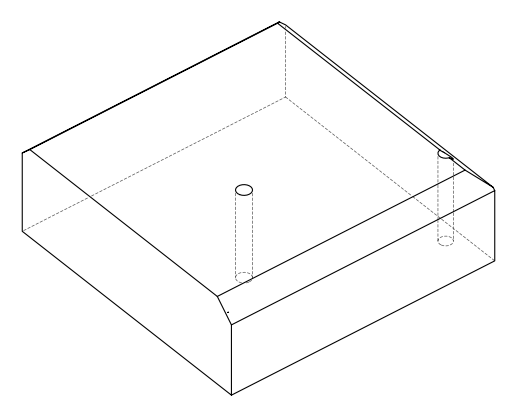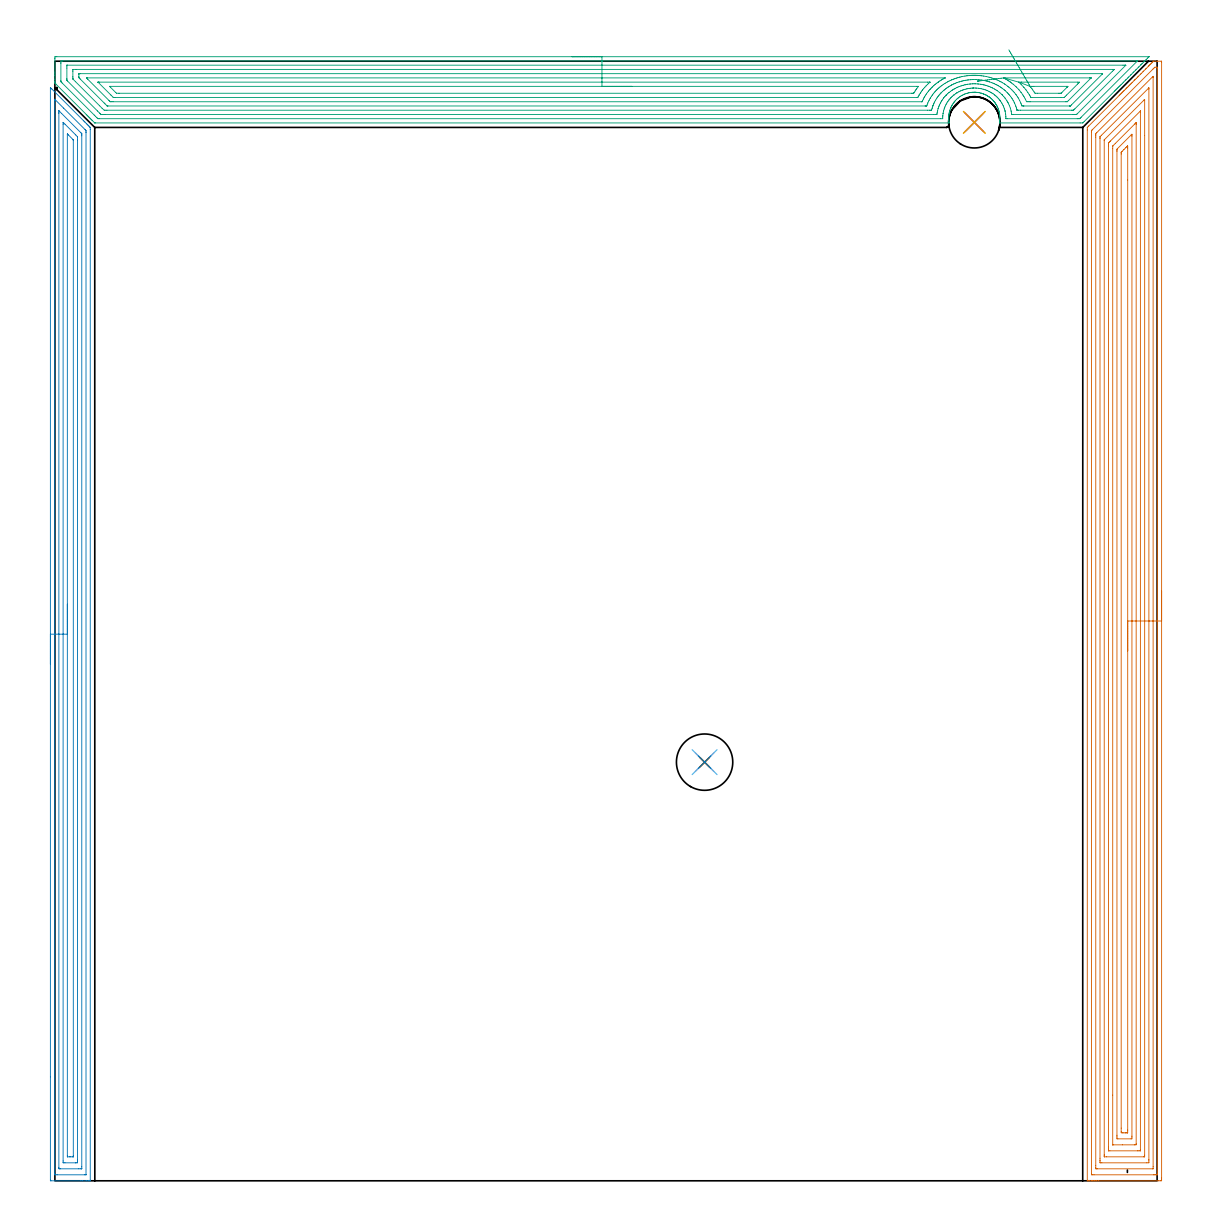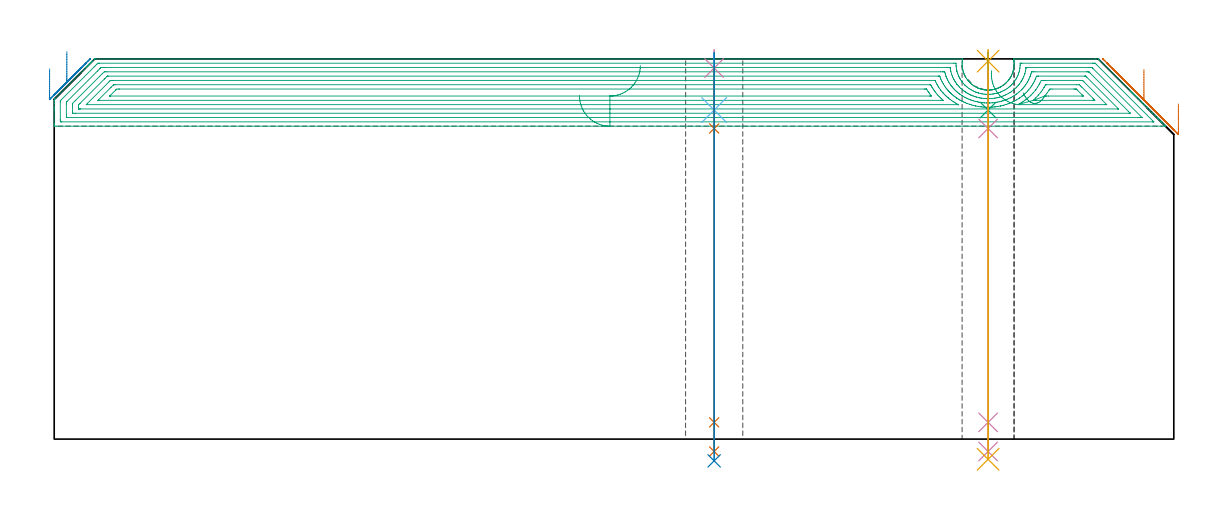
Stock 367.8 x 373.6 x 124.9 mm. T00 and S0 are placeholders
(PLAN: 11 operations, 7 tool changes, 66.5 min)
(1 AREA_MILL | FG_CHAMFER_SURFACE | UGT0205_001 | 26.62 min | 114728 mm3)
(2 AREA_MILL_1 | FG_CHAMFER_SURFACE_1 | UGT0205_001 | 14.61 min | 32775 mm3)
(3 AREA_MILL_2 | FG_CHAMFER_SURFACE_2 | UGT0205_001 | 22.75 min | 84428 mm3)
(4 SPOT_DRILL | STEP1HOLE | NXT0321_9005460120000 | 0.05 min | 186 mm3)
(5 SPOT_DRILL_1 | STEP1HOLE_1 | NXT0321_9005460120000 | 0.03 min | 2 mm3)
(6 DRILL_BLIND_HOLE_INTO_CENTER | STEP1HOLE | NXT0301_083 | 0.08 min | 1348 mm3)
(7 GUN_DRILL_THROUGH_HOLE | STEP1HOLE | UGT0307_008 | 0.63 min | 10367 mm3)
(8 DRILL_TO_ENLARGE_THROUGH_HOLE | STEP1HOLE | UGT0301_256 | 0.54 min | 22726 mm3)
(9 DRILL_BLIND_HOLE_INTO_CENTER_1 | STEP1HOLE_1 | NXT0301_083 | 0.08 min | 1299 mm3)
(10 GUN_DRILL_THROUGH_HOLE_1 | STEP1HOLE_1 | UGT0307_008 | 0.62 min | 10364 mm3)
(11 DRILL_TO_ENLARGE_THROUGH_HOLE_1 | STEP1HOLE_1 | UGT0301_242 | 0.54 min | 16342 mm3)
(TOOL UGT0205_001 | Chamfer Mill 20 x 3 x 45 deg. | D20 FL50 Z2)
(TOOL NXT0321_9005460120000 | NC Spot Drill, 142deg, 12mm, Carbide, Uncoated | D12 PA142 FL30 Z2)
(TOOL NXT0301_083 | Carbide Drill 11.2mm [860.1-1120-056A1-MM 2214] | D11.2 PA140 FL72 Z2)
(TOOL UGT0307_008 | Gun Drill 11 mm | D11 PA130 FL24 Z1)
(TOOL UGT0301_256 | Twist Drill 18.8 mm | D18.8 PA118 FL135 Z2)
(TOOL UGT0301_242 | Twist Drill 17.1 mm | D17.1 PA118 FL130 Z2)
(OP 1 AREA_MILL)
G17 G21 G94 G90
T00 M6
G54
G17 G0 G90 X369.3 Y196.8 S1061 M3
G43 Z134.9 H0
Z110.1
G94 G1 Y196.762 Z109.228 F250.
Y196.648 Z108.364
Y196.459 Z107.512
Y196.197 Z106.68
Y195.863 Z105.874
Y195.46 Z105.1
Y194.992 Z104.364
Y194.46 Z103.672
Y193.871 Z103.029
Y193.228 Z102.44
Y192.536 Z101.909
Y191.8 Z101.44
Y191.026 Z101.037
Y190.22 Z100.703
Y189.388 Z100.441
Y188.537 Z100.252
Y187.672 Z100.138
Y186.8 Z100.1
Y1.024
X369.299 Y0.613 Z100.101
X369.295 Y0.136 Z100.103
X369.292 Y0.009 Z100.106
X368.824 Y0.005 Z100.574
X368.217 Y0. Z101.18
X348.232 Z121.163
X347.626 Z121.768
X347.072 Z122.325
X346.743 Z122.653
X346.189 Z123.207
X345.86 Z123.535
X345.201 Z124.198
X344.855 Z124.544
X344.513 Z124.878
X344.502 Y0.007 Z124.888
X344.5 Y0.166 Z124.9
Y350.662
X344.505 Y351.474 Z124.894
X344.507 Y351.501 Z124.892
X344.557 Y351.555 Z124.842
X344.976 Y351.977 Z124.423
X355.134 Y362.136 Z114.262
X355.27 Y362.271 Z114.128
X355.437 Y362.438 Z113.961
X355.575 Y362.577 Z113.821
X355.717 Y362.718 Z113.681
X355.874 Y362.875 Z113.524
X356.017 Y363.019 Z113.379
X356.163 Y363.164 Z113.235
X356.31 Y363.312 Z113.087
X356.458 Y363.461 Z112.937
X356.61 Y363.611 Z112.788
X356.747 Y363.748 Z112.65
X356.9 Y363.902 Z112.495
X357.355 Y364.355 Z112.045
X357.652 Y364.653 Z111.747
X357.783 Y364.785 Z111.613
X358.159 Y365.159 Z111.241
X358.295 Y365.295 Z111.105
X358.545 Y365.546 Z110.854
X358.666 Y365.668 Z110.73
X359.014 Y366.014 Z110.386
X359.208 Y366.208 Z110.192
X359.438 Y366.439 Z109.96
X359.55 Y366.552 Z109.846
X360.121 Y367.121 Z109.278
X360.331 Y367.332 Z109.067
X360.433 Y367.435 Z108.963
X360.875 Y367.875 Z108.525
X361.316 Y368.318 Z108.08
X361.522 Y368.522 Z107.877
X361.58 Y368.58 Z107.82
X362.199 Y369.201 Z107.197
X362.435 Y369.435 Z106.965
X363.083 Y370.084 Z106.314
X363.29 Y370.29 Z106.11
X363.966 Y370.967 Z105.431
X364.145 Y371.145 Z105.255
X364.201 Y371.201 Z105.199
X364.849 Y371.851 Z104.548
X365.001 Y372.001 Z104.399
X365.094 Y372.094 Z104.306
X365.291 Y372.292 Z104.107
X365.391 Y372.392 Z104.007
X365.732 Y372.734 Z103.665
X365.856 Y372.856 Z103.544
X365.987 Y372.987 Z103.413
X366.174 Y373.175 Z103.224
X366.283 Y373.285 Z103.114
X366.513 Y373.513 Z102.886
X366.584 Y373.582 Z102.815
X366.604 Y373.595 Z102.795
X366.616 Y373.6 Z102.784
X367.94 Z101.454
X369.152 Z100.245
X369.291 Y373.598 Z100.105
X369.3 Y373.193 Z100.1
Y186.8
X367.886 Z101.514
X367.885 Y2.189 Z101.515
X367.884 Y2.085 Z101.516
X367.882 Y2.033 Z101.518
X367.88 Y2.015 Z101.52
X367.846 Y2.01 Z101.554
X367.45 Y2.002 Z101.95
X367.057 Y2.001 Z102.343
X366.568 Y2. Z102.832
X346.743 Y2.001 Z122.657
X346.252 Y2.003 Z123.148
X346.026 Y2.01 Z123.374
X345.921 Y2.015 Z123.479
X345.915 Y2.343 Z123.485
Y2.399
X345.914 Y349.77 Z123.486
X345.917 Y350.188 Z123.483
X345.92 Y350.397 Z123.48
X345.921 Y350.446 Z123.479
X345.939 Y350.478 Z123.461
X345.989 Y350.532 Z123.411
X346.113 Y350.663 Z123.287
X366.411 Y370.961 Z102.989
X366.652 Y371.201 Z102.748
X366.859 Y371.401 Z102.541
X367.057 Y371.59 Z102.343
X367.55 Y371.596 Z101.85
X367.774 Y371.59 Z101.626
X367.879 Y371.585 Z101.521
X367.885 Y371.257 Z101.515
Y371.201
X367.886 Y186.8 Z101.514
X366.472 Z102.928
X366.471 Y4.777 Z102.929
X366.468 Y4.185 Z102.932
X366.465 Y4.036 Z102.935
X366.461 Y4.01 Z102.939
X366.417 Y4.005 Z102.983
X366.356 Y4.001 Z103.044
X347.809 Y4. Z121.591
X347.626 Y4.003 Z121.774
X347.444 Y4.008 Z121.956
X347.335 Y4.014 Z122.065
X347.332 Y4.085 Z122.068
X347.33 Y4.185 Z122.07
X347.329 Y4.486 Z122.071
X347.328 Y5.078 Z122.072
X347.329 Y348.284 Z122.071
X347.332 Y348.877 Z122.068
X347.335 Y349.171 Z122.065
X347.351 Y349.44 Z122.049
X347.668 Y349.77 Z121.732
X366.422 Y368.522 Z102.978
X366.442 Y368.538 Z102.958
X366.458 Y368.549 Z102.942
X366.464 Y368.522 Z102.936
X366.469 Y368.337 Z102.931
X366.471 Y368.222 Z102.929
X366.472 Y186.8 Z102.928
X365.057 Z104.343
Y7.1
X365.056 Y6.864 Z104.344
X365.051 Y6.214 Z104.349
X365.042 Y6.01 Z104.358
X364.379 Y6. Z105.021
X349.364 Z120.036
X348.96 Y6.006 Z120.44
X348.764 Y6.01 Z120.636
X348.75 Y6.119 Z120.65
X348.744 Y6.626 Z120.656
X348.743 Y6.864 Z120.657
Y7.521
Y347.747
X348.744 Y347.984 Z120.656
X348.748 Y348.312 Z120.652
X348.75 Y348.389 Z120.65
X348.792 Y348.436 Z120.608
X348.867 Y348.515 Z120.533
X349.225 Y348.877 Z120.175
X364.851 Y364.502 Z104.549
X364.922 Y364.571 Z104.478
X365.011 Y364.655 Z104.389
X365.043 Y364.683 Z104.357
X365.05 Y364.648 Z104.35
X365.053 Y364.567 Z104.347
X365.057 Y364.294 Z104.343
Y186.8
X363.643 Z105.757
Y8.53
X363.636 Y8.017 Z105.764
X363.604 Y8.01 Z105.796
X363.524 Y8.006 Z105.876
X363.283 Y8.001 Z106.117
X350.918 Y8. Z118.482
X350.276 Y8.005 Z119.124
X350.185 Y8.008 Z119.215
X350.164 Y8.01 Z119.236
X350.161 Y8.129 Z119.239
X350.159 Y8.289 Z119.241
X350.157 Y8.53 Z119.243
Y8.65
Y347.091
X350.158 Y347.209 Z119.242
X350.163 Y347.33 Z119.237
X350.166 Y347.356 Z119.234
X350.174 Y347.369 Z119.226
X350.2 Y347.399 Z119.2
X350.276 Y347.477 Z119.124
X363.283 Y360.485 Z106.117
X363.405 Y360.606 Z105.995
X363.524 Y360.721 Z105.876
X363.636 Y360.826 Z105.764
X363.64 Y360.605 Z105.76
X363.642 Y360.485 Z105.758
X363.643 Y348.793 Z105.757
Y186.8
X362.229 Z107.171
Y10.436
X362.227 Y10.198 Z107.173
X362.225 Y10.079 Z107.175
X362.222 Y10.023 Z107.178
X362.214 Y10.009 Z107.186
X362.184 Y10.005 Z107.216
X361.758 Y10.001 Z107.642
X361.305 Y10. Z108.095
X352.042 Y10.001 Z117.358
X351.587 Y10.003 Z117.813
X351.578 Y10.01 Z117.822
X351.575 Y10.015 Z117.825
X351.572 Y10.436 Z117.828
X351.571 Y10.912 Z117.829
Y11.329
Y345.305
X351.573 Y345.779 Z117.827
X351.576 Y346.198 Z117.824
X351.578 Y346.312 Z117.822
X351.65 Y346.391 Z117.75
X351.748 Y346.495 Z117.652
X352.042 Y346.794 Z117.358
X352.189 Y346.942 Z117.211
X362.184 Y356.935 Z107.216
X362.196 Y356.945 Z107.204
X362.215 Y356.956 Z107.185
X362.223 Y356.958 Z107.177
X362.225 Y356.946 Z107.175
X362.227 Y356.913 Z107.173
X362.229 Y356.658 Z107.171
Y356.437
Y186.8
X360.815 Z108.585
X360.814 Y12.283 Z108.586
X360.813 Y12.222 Z108.587
X360.808 Y12.023 Z108.592
X360.43 Y12.009 Z108.97
X360.209 Y12.002 Z109.191
X356.236 Y12. Z113.164
X353.145 Z116.255
X353.05 Y12.001 Z116.35
X353.028 Y12.002 Z116.372
X353.008 Y12.006 Z116.392
X352.992 Y12.011 Z116.408
X352.991 Y12.035 Z116.409
X352.986 Y12.16 Z116.414
X352.985 Y28.584 Z116.415
X352.986 Y344.412 Z116.414
X352.99 Y345.239 Z116.41
X352.992 Y345.27 Z116.408
X353.01 Y345.305 Z116.39
X353.851 Y346.154 Z115.549
X360.362 Y352.664 Z109.038
X360.514 Y352.813 Z108.886
X360.803 Y353.094 Z108.597
X360.808 Y353.096 Z108.592
X360.81 Y353.068 Z108.59
X360.813 Y352.989 Z108.587
X360.814 Y352.829 Z108.586
X360.815 Y352.509 Z108.585
Y186.8
X359.401 Z109.999
X359.4 Y14.901 Z110.
X359.399 Y14.606 Z110.001
X359.393 Y14.008 Z110.007
X359.116 Y14. Z110.284
X354.699 Z114.701
X354.407 Y14.008 Z114.993
X354.402 Y14.301 Z114.998
X354.4 Y14.901 Z115.
Y15.196
Y343.519
X354.401 Y343.813 Z114.999
X354.407 Y344.112 Z114.993
X354.414 Y344.255 Z114.986
X354.559 Y344.412 Z114.841
X359.15 Y349.003 Z110.25
X359.234 Y349.084 Z110.166
X359.387 Y349.229 Z110.013
X359.393 Y349.171 Z110.007
X359.398 Y348.877 Z110.002
X359.4 Y348.581 Z110.
X359.401 Y186.8 Z109.999
X357.986 Z111.414
Y16.928
X357.985 Y16.687 Z111.415
X357.98 Y16.041 Z111.42
X357.973 Y16.01 Z111.427
X357.935 Y16.007 Z111.465
X357.851 Y16.003 Z111.549
X357.681 Y16.001 Z111.719
X357.342 Y16. Z112.058
X357.137 Z112.263
X356.458 Y16.002 Z112.942
X356.249 Y16.005 Z113.151
X355.821 Y16.027 Z113.579
X355.816 Y16.443 Z113.584
X355.814 Y17.58 Z113.586
Y342.626
X355.816 Y342.951 Z113.584
X355.818 Y343.114 Z113.582
X355.821 Y343.192 Z113.579
X355.849 Y343.242 Z113.551
X356.117 Y343.519 Z113.283
X356.731 Y344.136 Z112.669
X357.342 Y344.746 Z112.058
X357.62 Y345.023 Z111.78
X357.905 Y345.305 Z111.495
X357.927 Y345.319 Z111.473
X357.979 Y345.305 Z111.421
X357.981 Y345.168 Z111.419
X357.985 Y344.654 Z111.415
X357.986 Y333.95 Z111.414
Y186.8
Y185.928 Z111.452
Y185.064 Z111.566
Y184.212 Z111.754
Y183.38 Z112.017
Y182.574 Z112.351
Y181.8 Z112.753
Y181.064 Z113.222
Y180.372 Z113.753
Y179.729 Z114.343
Y179.14 Z114.986
Y178.609 Z115.678
Y178.14 Z116.414
Y177.737 Z117.188
Y177.403 Z117.994
Y177.141 Z118.826
Y176.952 Z119.677
Y176.838 Z120.542
Y176.8 Z121.414
G0 Z134.9
M5
M2
(OP 2 AREA_MILL_1)
G17 G21 G94 G90
T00 M6
G54
G17 G0 G90 X-1.5 Y172.4 S1061 M3
G43 Z134.9 H0
Z121.6
G94 G1 Y172.438 Z120.728 F250.
Y172.552 Z119.863
Y172.741 Z119.012
Y173.003 Z118.18
Y173.337 Z117.374
Y173.74 Z116.6
Y174.209 Z115.864
Y174.74 Z115.172
Y175.329 Z114.529
Y175.972 Z113.939
Y176.664 Z113.408
Y177.4 Z112.94
Y178.174 Z112.537
Y178.98 Z112.203
Y179.812 Z111.941
Y180.664 Z111.752
Y181.529 Z111.638
Y182.4 Z111.6
X-1.499 Y364.797
X-1.492 Y364.793 Z111.607
X-1.03 Y364.331 Z112.067
X9.636 Y353.664 Z122.736
X10.005 Y353.296 Z123.102
X10.489 Y352.811 Z123.589
X10.731 Y352.57 Z123.829
X10.888 Y352.414 Z123.983
X11.042 Y352.259 Z124.14
X11.177 Y352.124 Z124.275
X11.33 Y351.973 Z124.425
X11.478 Y351.823 Z124.576
X11.624 Y351.677 Z124.722
X11.771 Y351.53 Z124.867
X11.795 Y351.503 Z124.889
X11.802 Y351.489 Z124.895
X11.8 Y350.784 Z124.9
Y0.17
X11.797 Y0.009 Z124.888
X11.789 Y0.008 Z124.88
X11.441 Y0. Z124.54
X11.121 Z124.22
X10.447 Z123.542
X9.227 Z122.324
X8.681 Z121.775
X-1.304 Y0.001 Z111.794
X-1.492 Y0.01 Z111.606
X-1.499 Y0.199 Z111.599
X-1.5 Y34.701 Z111.6
Y182.4
X-0.086 Z113.014
X-0.085 Y360.548 Z113.015
Y360.61
X-0.079 Y360.916 Z113.021
X0.02 Y360.822 Z113.12
X0.239 Y360.61 Z113.339
X2.92 Y357.93 Z116.02
X10.065 Y350.784 Z123.165
X10.235 Y350.609 Z123.335
X10.368 Y350.471 Z123.468
X10.379 Y350.367 Z123.479
X10.385 Y349.953 Z123.485
Y349.891
Y2.092
X10.384 Y2.04 Z123.484
X10.382 Y2.016 Z123.482
X10.38 Y2.011 Z123.48
X10.361 Y2.008 Z123.461
X9.962 Y2.001 Z123.062
X0.736 Z113.836
X0.249 Y2.003 Z113.349
X0.024 Y2.01 Z113.124
X-0.079 Y2.023 Z113.021
X-0.085 Y2.341 Z113.015
Y2.404
X-0.086 Y182.4 Z113.014
X1.328 Z114.428
X1.329 Y356.144 Z114.429
Y356.436
X1.334 Y357.037 Z114.434
X1.335 Y357.047 Z114.435
X1.356 Y357.037 Z114.456
X1.619 Y356.78 Z114.719
X2.257 Y356.144 Z115.357
X8.681 Y349.719 Z121.781
X8.858 Y349.537 Z121.958
X8.946 Y349.444 Z122.046
X8.965 Y349.422 Z122.065
X8.967 Y349.374 Z122.067
X8.969 Y349.291 Z122.069
X8.971 Y348.997 Z122.071
Y348.704
Y4.79
X8.969 Y4.19 Z122.069
X8.966 Y4.044 Z122.066
X8.965 Y4.016 Z122.065
X8.931 Y4.01 Z122.031
X8.866 Y4.003 Z121.966
X8.681 Y4.001 Z121.781
X7.986 Y4. Z121.086
X1.806 Y4.001 Z114.906
X1.619 Y4.005 Z114.719
X1.431 Y4.01 Z114.531
X1.335 Y4.023 Z114.435
X1.332 Y4.093 Z114.432
X1.33 Y4.19 Z114.43
X1.329 Y4.484 Z114.429
X1.328 Y182.4 Z114.428
X2.743 Z115.843
Y352.57
X2.747 Y353.079 Z115.847
X2.749 Y353.182 Z115.849
X2.942 Y352.998 Z116.042
X3.381 Y352.57 Z116.481
X6.953 Y348.997 Z120.053
X7.55 Y348.355 Z120.65
X7.553 Y348.104 Z120.653
X7.557 Y347.455 Z120.657
Y347.211
Y6.87
X7.554 Y6.224 Z120.654
X7.55 Y6.014 Z120.65
X7.345 Y6.008 Z120.445
X6.916 Y6. Z120.016
X6.893 Z119.993
X3.361 Z116.461
X2.951 Y6.005 Z116.051
X2.752 Y6.01 Z115.852
X2.749 Y6.124 Z115.849
X2.743 Y6.625 Z115.843
Y182.4
X4.157 Z117.257
Y349.108
X4.16 Y349.22 Z117.26
X4.164 Y349.294 Z117.264
X4.167 Y349.324 Z117.267
X4.187 Y349.306 Z117.287
X4.267 Y349.231 Z117.367
X4.504 Y348.997 Z117.604
X6.033 Y347.468 Z119.133
X6.095 Y347.402 Z119.195
X6.125 Y347.367 Z119.225
X6.136 Y347.35 Z119.236
X6.138 Y347.322 Z119.238
X6.142 Y347.211 Z119.242
X6.143 Y347.099 Z119.243
Y8.433
X6.141 Y8.21 Z119.241
X6.138 Y8.062 Z119.238
X6.136 Y8.013 Z119.236
X6.131 Y8.009 Z119.231
X6.114 Y8.005 Z119.214
X6.033 Y8.002 Z119.133
X5.799 Y8. Z118.899
X5.15 Z118.25
X4.916 Z118.016
X4.267 Y8.004 Z117.367
X4.175 Y8.007 Z117.275
X4.167 Y8.008 Z117.267
X4.164 Y8.055 Z117.264
X4.16 Y8.173 Z117.26
X4.158 Y8.322 Z117.258
X4.157 Y182.4 Z117.257
Y183.272 Z117.295
Y184.137 Z117.409
Y184.988 Z117.598
Y185.82 Z117.86
Y186.626 Z118.194
Y187.4 Z118.597
Y188.136 Z119.065
Y188.828 Z119.596
Y189.471 Z120.186
Y190.061 Z120.829
Y190.592 Z121.521
Y191.06 Z122.257
Y191.463 Z123.031
Y191.797 Z123.837
Y192.059 Z124.669
Y192.248 Z125.52
Y192.362 Z126.385
Y192.4 Z127.257
G0 Z134.9
M5
M2
(OP 3 AREA_MILL_2)
G17 G21 G94 G90
T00 M6
G54
G17 G0 G90 X172.55 Y375.1 S1061 M3
G43 Z134.9 H0
Z112.8
G94 G1 X172.588 Z111.928 F250.
X172.702 Z111.063
X172.891 Z110.212
X173.153 Z109.38
X173.487 Z108.574
X173.89 Z107.8
X174.359 Z107.064
X174.89 Z106.372
X175.479 Z105.729
X176.122 Z105.14
X176.814 Z104.608
X177.55 Z104.14
X178.324 Z103.737
X179.13 Z103.403
X179.962 Z103.141
X180.814 Z102.952
X181.679 Z102.838
X182.55 Z102.8
X365.069 Y375.099 Z102.801
X365.082 Y375.096 Z102.803
X365.09 Y375.092 Z102.806
X365.05 Y375.05 Z102.85
X364.639 Y374.637 Z103.26
X364.132 Y374.131 Z103.768
X363.756 Y373.755 Z104.142
X363.579 Y373.579 Z104.32
X363.407 Y373.407 Z104.493
X362.874 Y372.873 Z105.025
X362.685 Y372.685 Z105.214
X362.558 Y372.558 Z105.342
X362.433 Y372.432 Z105.466
X362.387 Y372.386 Z105.512
X361.709 Y371.709 Z106.191
X361.551 Y371.549 Z106.347
X361.493 Y371.492 Z106.405
X360.86 Y370.86 Z107.04
X360.669 Y370.667 Z107.229
X360.011 Y370.011 Z107.889
X359.787 Y369.785 Z108.111
X359.162 Y369.162 Z108.738
X359.11 Y369.109 Z108.79
X358.904 Y368.902 Z108.994
X358.313 Y368.313 Z109.587
X358.216 Y368.215 Z109.684
X358.022 Y368.02 Z109.876
X357.464 Y367.464 Z110.436
X357.322 Y367.321 Z110.578
X357.14 Y367.138 Z110.758
X356.615 Y366.615 Z111.285
X356.26 Y366.258 Z111.638
X355.766 Y365.766 Z112.134
X355.534 Y365.533 Z112.365
X355.376 Y365.373 Z112.522
X355.22 Y365.218 Z112.679
X355.087 Y365.086 Z112.812
X354.935 Y364.932 Z112.963
X354.784 Y364.783 Z113.115
X354.64 Y364.639 Z113.259
X354.493 Y364.491 Z113.404
X354.349 Y364.348 Z113.55
X354.193 Y364.192 Z113.706
X354.052 Y364.05 Z113.846
X353.913 Y363.912 Z113.986
X353.746 Y363.745 Z114.153
X353.611 Y363.609 Z114.287
X353.478 Y363.477 Z114.421
X343.465 Y353.465 Z124.435
X343.018 Y353.021 Z124.879
X343. Y353.007 Z124.893
X342.124 Y353. Z124.9
X315.305
X315.192 Y353.005 Z124.891
X315.206 Y353.154 Z124.744
X315.259 Y353.472 Z124.426
X315.265 Y353.522 Z124.377
X315.294 Y353.766 Z124.134
X315.305 Y353.904 Z123.996
X315.328 Y354.205 Z123.695
X315.343 Y354.644 Z123.256
X315.335 Y355.084 Z122.816
X315.302 Y355.523 Z122.377
X315.237 Y356.073 Z121.825
X315.173 Y356.4 Z121.497
X315.069 Y356.84 Z121.056
X315.025 Y356.992 Z120.902
X314.943 Y357.279 Z120.619
X314.789 Y357.721 Z120.178
X314.726 Y357.874 Z120.024
X314.609 Y358.158 Z119.741
X314.476 Y358.44 Z119.46
X314.411 Y358.577 Z119.322
X314.343 Y358.72 Z119.177
X314.163 Y359.036 Z118.863
X314.113 Y359.113 Z118.786
X314.058 Y359.198 Z118.699
X314.01 Y359.274 Z118.624
X313.877 Y359.48 Z118.419
X313.815 Y359.568 Z118.331
X313.764 Y359.639 Z118.258
X313.71 Y359.716 Z118.183
X313.57 Y359.914 Z117.985
X313.441 Y360.08 Z117.816
X313.304 Y360.238 Z117.662
X313.219 Y360.334 Z117.565
X313.127 Y360.438 Z117.461
X313.049 Y360.521 Z117.378
X312.791 Y360.793 Z117.107
X312.556 Y361.017 Z116.883
X312.156 Y361.351 Z116.547
X312.089 Y361.403 Z116.494
X311.746 Y361.671 Z116.228
X311.709 Y361.697 Z116.202
X311.663 Y361.731 Z116.169
X311.282 Y361.969 Z115.929
X311.22 Y362.008 Z115.891
X310.835 Y362.227 Z115.669
X310.769 Y362.266 Z115.632
X310.73 Y362.286 Z115.612
X310.479 Y362.412 Z115.486
X310.184 Y362.549 Z115.349
X309.941 Y362.645 Z115.251
X309.875 Y362.671 Z115.225
X309.719 Y362.726 Z115.17
X309.494 Y362.803 Z115.09
X309.431 Y362.826 Z115.07
X309.275 Y362.874 Z115.026
X309.234 Y362.886 Z115.014
X309.047 Y362.94 Z114.958
X308.982 Y362.96 Z114.94
X308.536 Y363.063 Z114.835
X308.153 Y363.13 Z114.764
X308.088 Y363.143 Z114.753
X307.84 Y363.175 Z114.724
X307.642 Y363.2 Z114.698
X307.259 Y363.229 Z114.665
X307.195 Y363.235 Z114.661
X307.027 Y363.244 Z114.655
X307.008
X306.928 Z114.652
X306.636 Y363.247
X306.301 Y363.228 Z114.667
X306.247 Y363.223 Z114.672
X305.918 Y363.193 Z114.7
X305.854 Y363.189 Z114.707
X305.692 Y363.168 Z114.731
X305.471 Y363.135 Z114.758
X305.408 Y363.127 Z114.768
X304.988 Y363.049 Z114.851
X304.96 Y363.043 Z114.857
X304.514 Y362.932 Z114.968
X304.327 Y362.874 Z115.026
X304.13 Y362.809 Z115.083
X304.066 Y362.79 Z115.104
X303.621 Y362.631 Z115.266
X303.478 Y362.574 Z115.324
X303.416 Y362.549 Z115.349
X303.385 Y362.535 Z115.364
X303.069 Y362.387 Z115.513
X302.727 Y362.211 Z115.687
X302.286 Y361.951 Z115.948
X301.854 Y361.672 Z116.228
X301.515 Y361.403 Z116.494
X301.381 Y361.299 Z116.6
X300.94 Y360.923 Z116.977
X300.808 Y360.793 Z117.107
X300.554 Y360.521 Z117.379
X300.418 Y360.374 Z117.525
X300.268 Y360.199 Z117.701
X300.168 Y360.08 Z117.816
X300.107 Y360.01 Z117.888
X300.047 Y359.939 Z117.96
X299.723 Y359.48 Z118.419
X299.441 Y359.036 Z118.863
X299.337 Y358.848 Z119.051
X299.287 Y358.756 Z119.139
X299.213 Y358.626 Z119.273
X299.153 Y358.518 Z119.382
X299.053 Y358.298 Z119.602
X298.988 Y358.158 Z119.741
X298.874 Y357.874 Z120.023
X298.811 Y357.72 Z120.178
X298.657 Y357.279 Z120.619
X298.575 Y356.992 Z120.902
X298.531 Y356.839 Z121.055
X298.428 Y356.4 Z121.497
X298.388 Y356.177 Z121.721
X298.35 Y355.962 Z121.937
X298.319 Y355.716 Z122.184
X298.295 Y355.523 Z122.377
X298.26 Y355.105 Z122.795
X298.256 Y354.644 Z123.256
X298.26 Y354.295 Z123.605
X298.309 Y353.766 Z124.134
X298.358 Y353.378 Z124.521
X298.398 Y353.122 Z124.775
X298.409 Y353.005 Z124.891
X298.32 Y353. Z124.9
X13.589
X13.304 Y353.005 Z124.891
X13.289 Y353.015 Z124.882
X13.23 Y353.069 Z124.828
X12.538 Y353.761 Z124.136
X12.394 Y353.904 Z123.992
X12.248 Y354.051 Z123.847
X12.102 Y354.197 Z123.701
X11.953 Y354.345 Z123.55
X11.801 Y354.498 Z123.4
X11.667 Y354.632 Z123.266
X11.511 Y354.786 Z123.109
X11.354 Y354.945 Z122.953
X11.231 Y355.068 Z122.83
X11.07 Y355.227 Z122.667
X10.907 Y355.392 Z122.506
X10.796 Y355.503 Z122.395
X10.629 Y355.669 Z122.226
X10.46 Y355.839 Z122.059
X0.32 Y365.98 Z111.919
X0.18 Y366.12 Z111.779
X0.048 Y366.256 Z111.643
X0.01 Y366.297 Z111.602
X0. Y366.611 Z111.289
Y366.869 Z111.03
Y367.579 Z110.316
Y368.816 Z109.081
Y369.344 Z108.551
Y369.962 Z107.933
Y374.373 Z103.524
X0.003 Y374.637 Z103.26
X0.01 Y375.092 Z102.806
X0.163 Y375.095 Z102.803
X0.627 Y375.1 Z102.8
X182.55
Y373.686 Z104.214
X360.898
X360.969 Y373.685 Z104.215
X361.186 Y373.679 Z104.221
X361.218 Y373.677 Z104.223
X361.211 Y373.667 Z104.233
X361.197 Y373.65 Z104.25
X361.102 Y373.553 Z104.347
X360.996 Y373.445 Z104.455
X342.453 Y354.903 Z122.997
X342.124 Y354.578 Z123.322
X342.003 Y354.465 Z123.435
X341.947 Y354.421 Z123.479
X341.848 Y354.419 Z123.481
X341.642 Y354.416 Z123.484
X341.23 Y354.414 Z123.486
X341.16
X317.917 Y354.415 Z123.485
X317.557 Y354.418 Z123.482
X317.378 Y354.421 Z123.479
X317.346 Y354.425 Z123.475
X317.343 Y354.457 Z123.443
X317.34 Y354.509 Z123.391
X317.331 Y354.993 Z122.907
X317.317 Y355.227 Z122.673
X317.253 Y355.951 Z121.949
X317.229 Y356.11 Z121.79
X317.093 Y356.858 Z121.042
X317.061 Y356.992 Z120.908
X317.051 Y357.033 Z120.867
X316.905 Y357.519 Z120.381
X316.786 Y357.874 Z120.026
X316.607 Y358.353 Z119.547
X316.424 Y358.756 Z119.144
X316.199 Y359.234 Z118.666
X315.962 Y359.639 Z118.261
X315.544 Y360.285 Z117.615
X315.374 Y360.521 Z117.379
X315.305 Y360.613 Z117.287
X314.937 Y361.045 Z116.855
X314.609 Y361.403 Z116.497
X314.411 Y361.611 Z116.289
X314.058 Y361.94 Z115.96
X313.649 Y362.286 Z115.614
X313.517 Y362.392 Z115.508
X313.047 Y362.749 Z115.151
X312.623 Y363.013 Z114.887
X312.363 Y363.168 Z114.732
X311.959 Y363.395 Z114.505
X311.729 Y363.511 Z114.389
X311.075 Y363.814 Z114.086
X310.835 Y363.906 Z113.994
X310.435 Y364.05 Z113.85
X309.941 Y364.203 Z113.697
X309.721 Y364.267 Z113.633
X309.047 Y364.424 Z113.476
X308.583 Y364.508 Z113.392
X308.153 Y364.566 Z113.334
X307.573 Y364.623 Z113.277
X307.259 Y364.644 Z113.256
X306.642 Y364.659 Z113.241
X306.563
X306.511 Y364.658 Z113.242
X306.218 Y364.642 Z113.258
X306.058 Y364.629 Z113.271
X305.471 Y364.571 Z113.329
X305.007 Y364.508 Z113.392
X304.577 Y364.428 Z113.472
X304.262 Y364.361 Z113.539
X303.683 Y364.211 Z113.689
X303.557 Y364.174 Z113.726
X303.158 Y364.05 Z113.85
X302.829 Y363.934 Z113.966
X302.789 Y363.918 Z113.982
X302.256 Y363.695 Z114.205
X301.895 Y363.524 Z114.376
X301.658 Y363.402 Z114.498
X301.231 Y363.168 Z114.732
X301.086 Y363.085 Z114.815
X301.053 Y363.065 Z114.835
X301.001 Y363.033 Z114.867
X300.547 Y362.734 Z115.166
X300.107 Y362.41 Z115.49
X300.037 Y362.355 Z115.545
X299.951 Y362.286 Z115.614
X299.558 Y361.949 Z115.951
X299.213 Y361.638 Z116.262
X299.095 Y361.52 Z116.38
X298.986 Y361.403 Z116.497
X298.673 Y361.054 Z116.846
X298.319 Y360.648 Z117.252
X298.264 Y360.576 Z117.324
X298.223 Y360.521 Z117.379
X298. Y360.206 Z117.694
X297.639 Y359.639 Z118.261
X297.559 Y359.507 Z118.393
X297.425 Y359.273 Z118.627
X297.25 Y358.93 Z118.97
X297.171 Y358.756 Z119.144
X296.981 Y358.313 Z119.587
X296.815 Y357.874 Z120.026
X296.742 Y357.666 Z120.234
X296.539 Y356.992 Z120.908
X296.537 Y356.986 Z120.914
X296.532 Y356.961 Z120.939
X296.391 Y356.248 Z121.652
X296.371 Y356.11 Z121.79
X296.295 Y355.461 Z122.439
X296.277 Y355.227 Z122.673
X296.254 Y354.619 Z123.281
X296.246 Y354.421 Z123.479
X295.567 Y354.414 Z123.486
X14.86 Y354.415 Z123.485
X14.449 Y354.42 Z123.48
X14.35 Y354.421 Z123.479
X14.219 Y354.543 Z123.357
X14.036 Y354.717 Z123.183
X13.523 Y355.227 Z122.673
X13.142 Y355.607 Z122.293
X2.415 Y366.336 Z111.564
X2.061 Y366.697 Z111.203
X2.012 Y366.75 Z111.15
X2.008 Y366.799 Z111.101
X2.004 Y366.901 Z110.999
X2. Y367.106 Z110.794
X2.001 Y372.873 Z105.027
X2.004 Y373.278 Z104.622
X2.013 Y373.679 Z104.221
X2.415 Y373.685 Z104.215
X2.485
X182.55 Y373.686 Z104.214
Y372.272 Z105.628
X356.428 Z105.629
X357.038 Y372.271
X357.146 Y372.269 Z105.631
X357.322 Y372.265 Z105.635
X357.35 Y372.259 Z105.641
X357.338 Y372.242 Z105.658
X357.322 Y372.222 Z105.678
X341.21 Y356.11 Z121.79
X341.032 Y355.939 Z121.961
X340.967 Y355.878 Z122.022
X340.902 Y355.835 Z122.065
X340.618 Y355.831 Z122.069
X340.336 Y355.83 Z122.07
X339.727 Y355.829 Z122.071
X319.775
X319.49 Y355.832 Z122.068
X319.302 Y355.835 Z122.065
X319.283 Y355.838 Z122.062
X319.279 Y355.851 Z122.049
X319.271 Y355.883 Z122.017
X319.262 Y355.941 Z121.959
X319.237 Y356.11 Z121.79
X319.129 Y356.747 Z121.153
X319.076 Y356.992 Z120.908
X318.881 Y357.78 Z120.12
X318.851 Y357.874 Z120.026
X318.836 Y357.918 Z119.982
X318.518 Y358.756 Z119.144
X318.243 Y359.386 Z118.514
X318.115 Y359.639 Z118.261
X317.987 Y359.886 Z118.014
X317.744 Y360.281 Z117.619
X317.586 Y360.521 Z117.379
X317.093 Y361.243 Z116.657
X316.963 Y361.403 Z116.497
X316.613 Y361.817 Z116.083
X316.199 Y362.277 Z115.623
X316.191 Y362.286 Z115.614
X316.056 Y362.426 Z115.474
X316.017 Y362.465 Z115.435
X315.305 Y363.094 Z114.806
X315.214 Y363.168 Z114.732
X314.411 Y363.776 Z114.124
X313.978 Y364.05 Z113.85
X313.517 Y364.324 Z113.576
X312.893 Y364.666 Z113.234
X312.623 Y364.792 Z113.108
X312.309 Y364.932 Z112.968
X311.729 Y365.171 Z112.729
X311.349 Y365.307 Z112.593
X310.835 Y365.469 Z112.431
X310.507 Y365.567 Z112.333
X310.08 Y365.677 Z112.223
X309.941 Y365.709 Z112.191
X309.462 Y365.815 Z112.085
X309.047 Y365.887 Z112.013
X308.96 Y365.901 Z111.999
X308.153 Y365.993 Z111.907
X307.951 Y366.014 Z111.886
X307.259 Y366.059 Z111.841
X307.007 Y366.063 Z111.837
X306.365 Y366.062 Z111.838
X306.127 Y366.05 Z111.85
X305.471 Y365.998 Z111.902
X305.301 Y365.982 Z111.918
X304.577 Y365.892 Z112.008
X304.509 Y365.882 Z112.018
X304.135 Y365.815 Z112.085
X303.763 Y365.736 Z112.164
X303.683 Y365.718 Z112.182
X303.053 Y365.554 Z112.346
X302.789 Y365.478 Z112.422
X302.371 Y365.345 Z112.555
X301.895 Y365.177 Z112.723
X301.717 Y365.109 Z112.791
X301.276 Y364.932 Z112.968
X301.087 Y364.848 Z113.052
X301.001 Y364.807 Z113.093
X300.493 Y364.552 Z113.348
X300.107 Y364.34 Z113.56
X299.922 Y364.233 Z113.667
X299.615 Y364.05 Z113.85
X299.372 Y363.894 Z114.006
X299.213 Y363.787 Z114.113
X298.853 Y363.524 Z114.376
X298.384 Y363.168 Z114.732
X298.348 Y363.139 Z114.761
X298.319 Y363.115 Z114.785
X297.876 Y362.723 Z115.177
X297.425 Y362.303 Z115.597
X297.417 Y362.294 Z115.606
X297.408 Y362.286 Z115.614
X296.997 Y361.826 Z116.074
X296.627 Y361.403 Z116.497
X296.584 Y361.352 Z116.548
X296.532 Y361.285 Z116.615
X296.217 Y360.832 Z117.068
X296.01 Y360.521 Z117.379
X295.866 Y360.296 Z117.604
X295.638 Y359.922 Z117.978
X295.537 Y359.738 Z118.162
X295.487 Y359.639 Z118.261
X295.246 Y359.143 Z118.757
X295.081 Y358.756 Z119.144
X294.987 Y358.517 Z119.383
X294.752 Y357.874 Z120.026
X294.75 Y357.868 Z120.032
X294.744 Y357.848 Z120.052
X294.563 Y357.17 Z120.73
X294.523 Y356.992 Z120.908
X294.412 Y356.436 Z121.464
X294.356 Y356.11 Z121.79
X294.317 Y355.876 Z122.024
X294.298 Y355.835 Z122.065
X294.229 Y355.832 Z122.068
X294.133 Y355.83 Z122.07
X293.85 Y355.829 Z122.071
X293.24
X16.718
X16.108
X15.824 Y355.832 Z122.068
X15.54 Y355.836 Z122.064
X15.368 Y355.843 Z122.057
X15.276 Y355.93 Z121.97
X15.091 Y356.11 Z121.79
X14.93 Y356.269 Z121.631
X14.207 Y356.992 Z120.908
X4.203 Y366.997 Z110.903
X4.058 Y367.145 Z110.755
X4.024 Y367.182 Z110.718
X4.011 Y367.2 Z110.7
X4.007 Y367.246 Z110.654
X4.003 Y367.379 Z110.521
X4.001 Y367.579 Z110.321
X4. Y367.779 Z110.121
Y371.308 Z106.592
X4.001 Y371.99 Z105.91
X4.003 Y372.188 Z105.712
X4.01 Y372.256 Z105.644
X4.014 Y372.265 Z105.635
X4.026 Y372.267 Z105.633
X4.06 Y372.27 Z105.63
X4.203 Y372.271 Z105.629
X182.55 Y372.272 Z105.628
Y370.857 Z107.043
X353.106
X353.361 Y370.855 Z107.045
X353.431 Y370.854 Z107.046
X353.483 Y370.851 Z107.049
X353.464 Y370.825 Z107.075
X353.377 Y370.73 Z107.17
X353.308 Y370.658 Z107.242
X352.877 Y370.226 Z107.674
X340.336 Y357.685 Z120.215
X339.983 Y357.34 Z120.56
X339.903 Y357.264 Z120.636
X339.878 Y357.249 Z120.651
X339.842 Y357.247 Z120.653
X339.762 Y357.245 Z120.655
X339.442 Y357.243 Z120.657
X339.188
X322.202
X321.563 Y357.245 Z120.655
X321.243 Y357.247 Z120.653
X321.085 Y357.25 Z120.65
X321.06 Y357.258 Z120.642
X321.048 Y357.289 Z120.611
X321.029 Y357.348 Z120.552
X320.884 Y357.874 Z120.026
X320.835 Y358.047 Z119.853
X320.669 Y358.555 Z119.345
X320.595 Y358.756 Z119.144
X320.551 Y358.873 Z119.027
X320.22 Y359.639 Z118.261
X320.092 Y359.916 Z117.984
X319.794 Y360.502 Z117.398
X319.775 Y360.534 Z117.366
X319.431 Y361.07 Z116.83
X319.205 Y361.403 Z116.497
X318.881 Y361.873 Z116.027
X318.546 Y362.286 Z115.614
X318.289 Y362.589 Z115.311
X317.987 Y362.921 Z114.979
X317.75 Y363.168 Z114.732
X317.093 Y363.77 Z114.13
X316.774 Y364.05 Z113.85
X316.199 Y364.496 Z113.404
X315.947 Y364.684 Z113.216
X315.584 Y364.932 Z112.968
X315.305 Y365.109 Z112.791
X314.839 Y365.392 Z112.508
X314.411 Y365.624 Z112.276
X314.05 Y365.815 Z112.085
X313.517 Y366.062 Z111.838
X313.066 Y366.26 Z111.64
X312.623 Y366.436 Z111.464
X311.87 Y366.697 Z111.203
X311.729 Y366.742 Z111.158
X311.662 Y366.763 Z111.137
X311.172 Y366.901 Z110.999
X310.835 Y366.984 Z110.916
X310.452 Y367.075 Z110.825
X309.941 Y367.182 Z110.718
X309.345 Y367.285 Z110.615
X309.047 Y367.322 Z110.578
X308.329 Y367.406 Z110.494
X308.153 Y367.421 Z110.479
X307.367 Y367.473 Z110.427
X307.259 Y367.476 Z110.424
X306.466 Y367.48 Z110.42
X306.365 Y367.477 Z110.423
X305.617 Y367.435 Z110.465
X305.471 Y367.423 Z110.477
X304.804 Y367.356 Z110.544
X304.577 Y367.327 Z110.573
X304.018 Y367.249 Z110.651
X303.683 Y367.186 Z110.714
X303.271 Y367.103 Z110.797
X302.789 Y366.99 Z110.91
X302.553 Y366.93 Z110.97
X301.895 Y366.75 Z111.15
X301.854 Y366.738 Z111.162
X301.724 Y366.697 Z111.203
X301.19 Y366.511 Z111.389
X301.001 Y366.442 Z111.458
X300.547 Y366.263 Z111.637
X300.107 Y366.079 Z111.821
X299.924 Y365.995 Z111.905
X299.545 Y365.815 Z112.085
X299.326 Y365.703 Z112.197
X299.213 Y365.643 Z112.257
X298.756 Y365.383 Z112.517
X298.319 Y365.127 Z112.773
X298.198 Y365.052 Z112.848
X298.015 Y364.932 Z112.968
X297.669 Y364.692 Z113.208
X297.425 Y364.517 Z113.383
X297.159 Y364.313 Z113.587
X296.826 Y364.05 Z113.85
X296.666 Y363.917 Z113.983
X296.532 Y363.801 Z114.099
X296.198 Y363.497 Z114.403
X295.849 Y363.168 Z114.732
X295.744 Y363.063 Z114.837
X295.638 Y362.952 Z114.948
X295.321 Y362.598 Z115.302
X295.047 Y362.286 Z115.614
X294.91 Y362.122 Z115.778
X294.744 Y361.915 Z115.985
X294.53 Y361.614 Z116.286
X294.386 Y361.403 Z116.497
X294.176 Y361.081 Z116.819
X293.85 Y360.567 Z117.333
X293.832 Y360.538 Z117.362
X293.823 Y360.521 Z117.379
X293.529 Y359.955 Z117.945
X293.373 Y359.639 Z118.261
X293.246 Y359.352 Z118.548
X293.003 Y358.756 Z119.144
X292.99 Y358.723 Z119.177
X292.956 Y358.628 Z119.272
X292.77 Y358.057 Z119.843
X292.716 Y357.874 Z120.026
X292.57 Y357.372 Z120.528
X292.533 Y357.25 Z120.65
X292.381 Y357.247 Z120.653
X292.062 Y357.244 Z120.656
X291.807 Y357.243 Z120.657
X291.168
X17.357
X16.718 Y357.247 Z120.653
X16.457 Y357.25 Z120.65
X15.824 Y357.827 Z120.073
X15.776 Y357.874 Z120.026
X14.93 Y358.718 Z119.182
X6.885 Y366.764 Z111.136
X6.078 Y367.579 Z110.321
X6.025 Y367.635 Z110.265
X6.01 Y367.689 Z110.211
X6.006 Y367.797 Z110.103
X6.002 Y368.016 Z109.884
X6. Y368.452 Z109.448
Y370.217 Z107.683
X6.001 Y370.662 Z107.238
X6.003 Y370.771 Z107.129
X6.007 Y370.826 Z107.074
X6.009 Y370.847 Z107.053
X6.033 Y370.85 Z107.05
X6.248 Y370.854 Z107.046
X6.885 Y370.857 Z107.043
X7.139
X182.55
Y369.443 Z108.457
X349.276
X349.377 Y369.442 Z108.458
X349.578 Y369.438 Z108.462
X349.622 Y369.436 Z108.464
X349.616 Y369.426 Z108.474
X349.586 Y369.39 Z108.51
X349.544 Y369.344 Z108.556
X339.198 Y358.997 Z118.903
X338.955 Y358.756 Z119.144
X338.872 Y358.679 Z119.221
X338.857 Y358.667 Z119.233
X338.816 Y358.663 Z119.237
X338.75 Y358.659 Z119.241
X338.649 Y358.657 Z119.243
X338.548
X323.351
X323.25 Y358.658 Z119.242
X323.048 Y358.662 Z119.238
X322.699 Y358.67 Z119.23
X322.665 Y358.756 Z119.144
X322.457 Y359.302 Z118.598
X322.316 Y359.639 Z118.261
X322.214 Y359.878 Z118.022
X321.908 Y360.521 Z117.379
X321.563 Y361.164 Z116.736
X321.414 Y361.403 Z116.497
X321.168 Y361.793 Z116.107
X320.827 Y362.286 Z115.614
X320.669 Y362.507 Z115.393
X320.13 Y363.168 Z114.732
X319.775 Y363.566 Z114.334
X319.313 Y364.05 Z113.85
X318.881 Y364.448 Z113.452
X318.338 Y364.932 Z112.968
X317.987 Y365.207 Z112.693
X317.178 Y365.815 Z112.085
X317.093 Y365.875 Z112.025
X316.899 Y366.006 Z111.894
X316.199 Y366.424 Z111.476
X315.715 Y366.697 Z111.203
X315.305 Y366.917 Z110.983
X314.862 Y367.134 Z110.766
X314.411 Y367.332 Z110.568
X313.833 Y367.579 Z110.321
X313.517 Y367.701 Z110.199
X313.32 Y367.773 Z110.127
X312.623 Y368.001 Z109.899
X312.005 Y368.189 Z109.711
X311.729 Y368.261 Z109.639
X310.902 Y368.461 Z109.439
X310.835 Y368.476 Z109.424
X310.817 Y368.479 Z109.421
X309.941 Y368.637 Z109.263
X309.313 Y368.724 Z109.176
X309.047 Y368.757 Z109.143
X308.711 Y368.793 Z109.107
X308.153 Y368.841 Z109.059
X307.742 Y368.867 Z109.033
X307.259 Y368.888 Z109.012
X306.824 Y368.891 Z109.009
X306.365
X305.95 Y368.871 Z109.029
X305.471 Y368.843 Z109.057
X305.114 Y368.814 Z109.086
X304.577 Y368.761 Z109.139
X304.306 Y368.729 Z109.171
X303.683 Y368.643 Z109.257
X302.77 Y368.48 Z109.42
X302.68 Y368.461 Z109.439
X302.051 Y368.308 Z109.592
X301.895 Y368.267 Z109.633
X301.353 Y368.114 Z109.786
X301.001 Y368.011 Z109.889
X300.674 Y367.902 Z109.998
X300.107 Y367.707 Z110.193
X299.766 Y367.579 Z110.321
X299.375 Y367.419 Z110.481
X299.213 Y367.35 Z110.55
X298.76 Y367.145 Z110.755
X298.319 Y366.932 Z110.968
X298.162 Y366.852 Z111.048
X297.87 Y366.697 Z111.203
X297.587 Y366.538 Z111.362
X297.425 Y366.444 Z111.456
X297.03 Y366.205 Z111.695
X296.532 Y365.889 Z112.011
X296.486 Y365.859 Z112.041
X296.422 Y365.815 Z112.085
X295.971 Y365.485 Z112.415
X295.638 Y365.234 Z112.666
X295.468 Y365.1 Z112.8
X295.263 Y364.932 Z112.968
X294.985 Y364.694 Z113.206
X294.744 Y364.483 Z113.417
X294.518 Y364.273 Z113.627
X294.286 Y364.05 Z113.85
X294.07 Y363.832 Z114.068
X293.85 Y363.601 Z114.299
X293.643 Y363.372 Z114.528
X293.465 Y363.168 Z114.732
X293.235 Y362.892 Z115.008
X292.956 Y362.549 Z115.351
X292.844 Y362.396 Z115.504
X292.767 Y362.286 Z115.614
X292.487 Y361.866 Z116.034
X292.185 Y361.403 Z116.497
X292.138 Y361.328 Z116.572
X292.062 Y361.203 Z116.697
X291.818 Y360.761 Z117.139
X291.693 Y360.521 Z117.379
X291.519 Y360.174 Z117.726
X291.277 Y359.639 Z118.261
X291.245 Y359.563 Z118.337
X291.168 Y359.371 Z118.529
X291.001 Y358.921 Z118.979
X290.94 Y358.756 Z119.144
X290.909 Y358.679 Z119.221
X290.903 Y358.665 Z119.235
X290.811 Y358.662 Z119.238
X290.677 Y358.659 Z119.241
X290.475 Y358.657 Z119.243
X290.375
X17.713
X17.612 Y358.658 Z119.242
X17.512 Y358.661 Z119.239
X17.449 Y358.664 Z119.236
X17.415 Y358.693 Z119.207
X17.347 Y358.756 Z119.144
X16.718 Y359.38 Z118.52
X16.459 Y359.639 Z118.261
X8.519 Y367.579 Z110.321
X8.37 Y367.729 Z110.171
X8.087 Y368.02 Z109.88
X8.011 Y368.099 Z109.801
X8.007 Y368.119 Z109.781
X8.003 Y368.16 Z109.74
X8. Y368.242 Z109.658
Y368.461 Z109.439
Y369.125 Z108.775
X8.003 Y369.344 Z108.556
X8.007 Y369.426 Z108.474
X8.008 Y369.431 Z108.469
X8.029 Y369.436 Z108.464
X8.135 Y369.44 Z108.46
X8.269 Y369.442 Z108.458
X8.471 Y369.443 Z108.457
X8.572
X182.55
Y368.029 Z109.871
X296.747
X296.986 Y368.028 Z109.872
X297.012 Y368.026 Z109.874
X297.013 Y368.025 Z109.875
X297.008 Y368.019 Z109.881
X296.985 Y368.003 Z109.897
X296.968 Y367.993 Z109.907
X296.419 Y367.69 Z110.21
X296.226 Y367.579 Z110.321
X295.86 Y367.36 Z110.54
X295.638 Y367.223 Z110.677
X295.317 Y367.013 Z110.887
X294.842 Y366.697 Z111.203
X294.785 Y366.656 Z111.244
X294.744 Y366.627 Z111.273
X294.279 Y366.273 Z111.627
X293.85 Y365.943 Z111.957
X293.778 Y365.885 Z112.015
X293.695 Y365.815 Z112.085
X293.304 Y365.471 Z112.429
X292.956 Y365.161 Z112.739
X292.837 Y365.049 Z112.851
X292.718 Y364.932 Z112.968
X292.395 Y364.604 Z113.296
X292.062 Y364.252 Z113.648
X291.965 Y364.145 Z113.755
X291.882 Y364.05 Z113.85
X291.558 Y363.665 Z114.235
X291.168 Y363.189 Z114.711
X291.159 Y363.177 Z114.723
X291.153 Y363.168 Z114.732
X290.799 Y362.649 Z115.251
X290.556 Y362.286 Z115.614
X290.446 Y362.116 Z115.784
X290.274 Y361.841 Z116.059
X290.113 Y361.562 Z116.338
X290.026 Y361.403 Z116.497
X289.804 Y360.985 Z116.915
X289.574 Y360.521 Z117.379
X289.512 Y360.391 Z117.509
X289.38 Y360.102 Z117.798
X289.359 Y360.077 Z117.823
X289.351 Y360.075 Z117.825
X289.325 Y360.073 Z117.827
X289.27 Y360.072 Z117.828
X289.161 Y360.071 Z117.829
X19.4
X18.96 Y360.073 Z117.827
X18.506 Y360.077 Z117.823
X18.481 Y360.079 Z117.821
X18.451 Y360.105 Z117.795
X18.387 Y360.164 Z117.736
X18.265 Y360.283 Z117.617
X18.027 Y360.521 Z117.379
X10.969 Y367.579 Z110.321
X10.596 Y367.957 Z109.943
X10.55 Y368.007 Z109.893
X10.538 Y368.024 Z109.876
X10.546 Y368.025 Z109.875
X10.625 Y368.027 Z109.873
X10.747 Y368.029 Z109.871
X10.899
X182.55
Y366.615 Z111.285
X291.251
X291.867 Y366.612 Z111.288
X291.98 Y366.61 Z111.29
X292.008 Y366.608 Z111.292
X292.007 Y366.603 Z111.297
X291.971 Y366.568 Z111.332
X291.45 Y366.095 Z111.805
X291.147 Y365.815 Z112.085
X290.719 Y365.375 Z112.525
X290.274 Y364.904 Z112.996
X289.882 Y364.437 Z113.463
X289.561 Y364.05 Z113.85
X289.481 Y363.95 Z113.95
X289.38 Y363.818 Z114.082
X289.111 Y363.433 Z114.467
X288.931 Y363.168 Z114.732
X288.756 Y362.901 Z114.999
X288.486 Y362.481 Z115.419
X288.412 Y362.359 Z115.541
X288.37 Y362.286 Z115.614
X288.091 Y361.792 Z116.108
X287.958 Y361.558 Z116.342
X287.929 Y361.512 Z116.388
X287.914 Y361.492 Z116.408
X287.895 Y361.491 Z116.409
X287.794 Y361.488 Z116.412
X287.592 Y361.486 Z116.414
X287.509 Y361.485 Z116.415
X20.211 Y361.486 Z116.414
X19.806 Y361.49 Z116.41
X19.604 Y361.492 Z116.408
X19.506 Y361.503 Z116.397
X19.4 Y361.602 Z116.298
X18.712 Y362.286 Z115.614
X18.506 Y362.491 Z115.409
X14.428 Y366.57 Z111.33
X14.396 Y366.606 Z111.294
X14.393 Y366.612 Z111.288
X14.394
X14.414 Y366.614 Z111.286
X14.586
X14.93 Y366.615 Z111.285
X182.55
Y365.201 Z112.699
X287.592 Y365.2 Z112.7
X287.864 Y365.198 Z112.702
X288.044 Y365.195 Z112.705
X288.166 Y365.191 Z112.709
X287.592 Y364.451 Z113.449
X287.425 Y364.215 Z113.685
X287.312 Y364.05 Z113.85
X287.068 Y363.685 Z114.215
X286.698 Y363.12 Z114.78
X286.608 Y362.98 Z114.92
X286.571 Y362.926 Z114.974
X286.555 Y362.906 Z114.994
X286.541 Y362.905 Z114.995
X286.387 Y362.902 Z114.998
X286.075 Y362.9 Z115.
X285.804
X21.459
X21.188 Y362.902 Z114.998
X20.559 Y362.907 Z114.993
X20.294 Y363.153 Z114.747
X20.279 Y363.168 Z114.732
X18.506 Y364.94 Z112.96
X18.306 Y365.149 Z112.751
X18.266 Y365.193 Z112.707
X18.282 Y365.195 Z112.705
X18.314 Y365.198 Z112.702
X18.35 Y365.2 Z112.7
X18.506
X182.55 Y365.201 Z112.699
X183.422 Z112.738
X184.287 Z112.851
X185.138 Z113.04
X185.97 Z113.303
X186.776 Z113.636
X187.55 Z114.039
X188.286 Z114.508
X188.978 Z115.039
X189.621 Z115.628
X190.211 Z116.272
X190.742 Z116.964
X191.21 Z117.699
X191.613 Z118.473
X191.947 Z119.279
X192.209 Z120.111
X192.398 Z120.963
X192.512 Z121.828
X192.55 Z122.699
G0 Z134.9
X307.954 Y366.951
Z121.024
G1 X307.886 Y366.943 Z120.155
X307.893 Y366.944 Z119.282
X307.976 Y366.954 Z118.414
X308.133 Y366.974 Z117.556
X308.364 Y367.002 Z116.715
X308.667 Y367.04 Z115.898
X309.039 Y367.086 Z115.11
X309.478 Y367.141 Z114.358
X309.98 Y367.203 Z113.648
X310.542 Y367.273 Z112.984
X311.16 Y367.35 Z112.373
X311.827 Y367.433 Z111.817
X312.541 Y367.521 Z111.323
X313.294 Y367.615 Z110.893
X314.081 Y367.713 Z110.531
X314.897 Y367.814 Z110.239
X315.735 Y367.918 Z110.02
X316.589 Y368.024 Z109.876
X316.597 Y368.025 Z109.875
X316.638 Y368.028 Z109.872
X316.727 Y368.029 Z109.871
X317.093
X345.244
X345.455 Y368.028 Z109.872
X345.7 Y368.024 Z109.876
X345.733 Y368.022 Z109.878
X345.757 Y368.015 Z109.885
X345.74 Y367.993 Z109.907
X345.726 Y367.976 Z109.924
X345.7 Y367.948 Z109.952
X338.273 Y360.521 Z117.379
X337.964 Y360.216 Z117.684
X337.857 Y360.113 Z117.787
X337.819 Y360.079 Z117.821
X337.768 Y360.077 Z117.823
X337.654 Y360.074 Z117.826
X337.216 Y360.072 Z117.828
X325.594 Y360.071 Z117.829
X325.139 Y360.072 Z117.828
X324.698 Y360.074 Z117.826
X324.245 Y360.078 Z117.822
X323.831 Y360.929 Z116.971
X323.572 Y361.403 Z116.497
X323.351 Y361.799 Z116.101
X323.038 Y362.286 Z115.614
X322.457 Y363.154 Z114.746
X322.447 Y363.168 Z114.732
X322.42 Y363.204 Z114.696
X321.708 Y364.05 Z113.85
X321.563 Y364.217 Z113.683
X320.876 Y364.932 Z112.968
X320.669 Y365.127 Z112.773
X319.901 Y365.815 Z112.085
X319.775 Y365.921 Z111.979
X319.26 Y366.323 Z111.577
X318.881 Y366.604 Z111.296
X318.751 Y366.697 Z111.203
X318.3 Y367.007 Z110.893
X317.987 Y367.202 Z110.698
X317.362 Y367.579 Z110.321
X317.093 Y367.733 Z110.167
X316.671 Y367.968 Z109.932
X316.641 Y367.986 Z109.914
X316.6 Y368.014 Z109.886
X316.589 Y368.024 Z109.876
X321.653 Y366.608 Z111.292
X322.457 Y366.614 Z111.286
X322.54
X341.314
X341.873 Y366.608 Z111.292
X341.611 Y366.321 Z111.579
X341.454 Y366.157 Z111.743
X341.23 Y365.927 Z111.973
X337.588 Y362.286 Z115.614
X337.171 Y361.88 Z116.02
X336.76 Y361.492 Z116.408
X336.672 Y361.49 Z116.41
X335.866 Y361.486 Z116.414
X335.783 Y361.485 Z116.415
X325.949 Y361.486 Z116.414
X325.775 Y361.49 Z116.41
X325.694 Y361.492 Z116.408
X325.629 Y361.591 Z116.309
X325.561 Y361.708 Z116.192
X325.358 Y362.069 Z115.831
X325.232 Y362.286 Z115.614
X325.139 Y362.442 Z115.458
X324.657 Y363.168 Z114.732
X324.245 Y363.774 Z114.126
X324.026 Y364.05 Z113.85
X323.351 Y364.868 Z113.032
X323.292 Y364.932 Z112.968
X322.457 Y365.81 Z112.09
X321.653 Y366.608 Z111.292
X325.426 Y365.194 Z112.706
X325.489 Y365.195 Z112.705
X325.762 Y365.199 Z112.701
X326.033 Y365.2 Z112.7
X326.655 Y365.201 Z112.699
X337.654 Y365.2 Z112.7
X337.926 Y365.198 Z112.702
X338.003 Y365.196 Z112.704
X338.034 Y365.194 Z112.706
X337.971 Y365.126 Z112.774
X337.849 Y364.998 Z112.902
X337.785 Y364.932 Z112.968
X337.72 Y364.867 Z113.033
X336.021 Y363.168 Z114.732
X335.944 Y363.091 Z114.809
X335.866 Y363.014 Z114.886
X335.778 Y362.935 Z114.965
X335.745 Y362.906 Z114.994
X335.71 Y362.905 Z114.995
X335.555 Y362.902 Z114.998
X335.244 Y362.9 Z115.
X334.972
X327.821
X327.194 Y362.904 Z114.996
X327.069 Y362.907 Z114.993
X326.927 Y363.088 Z114.812
X326.872 Y363.168 Z114.732
X326.77 Y363.322 Z114.578
X326.279 Y364.05 Z113.85
X326.033 Y364.408 Z113.492
X325.621 Y364.932 Z112.968
X325.52 Y365.061 Z112.839
X325.449 Y365.155 Z112.745
X325.426 Y365.194 Z112.706
X325.082 Y365.785 Z112.165
X324.715 Y366.415 Z111.685
X324.329 Y367.079 Z111.271
X323.926 Y367.771 Z110.926
X323.51 Y368.487 Z110.651
X323.083 Y369.221 Z110.45
X322.649 Y369.967 Z110.324
X322.211 Y370.72 Z110.273
X321.773 Y371.473 Z110.298
X321.337 Y372.222 Z110.399
X320.907 Y372.961 Z110.576
X320.487 Y373.683 Z110.826
X320.079 Y374.384 Z111.148
X319.687 Y375.058 Z111.539
X319.314 Y375.7 Z111.997
X318.962 Y376.305 Z112.518
X318.634 Y376.868 Z113.098
X318.333 Y377.385 Z113.732
G0 Z134.9
M5
M2
(OP 4 SPOT_DRILL)
G17 G21 G94 G90
T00 M6
G54
G17 G0 G90 X216.8 Y139.7 S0 M3
G43 Z134.9 H0
G94 G81 G98 Z121.9 F250. R127.9
G80
M5
M2
(OP 5 SPOT_DRILL_1)
G17 G21 G94 G90
T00 M6
G54
G17 G0 G90 X306.8 Y353.2 S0 M3
G43 Z134.9 H0
G94 G81 G98 Z124.164 F250. R127.9
G80
M5
M2
(OP 6 DRILL_BLIND_HOLE_INTO_CENTER)
G17 G21 G94 G90
T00 M6
G54
G17 G0 G90 X216.8 Y139.7 S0 M3
G43 Z134.9 H1
G94 G81 G98 Z108.1 F250. R126.9
G80
M5
M2
(OP 7 GUN_DRILL_THROUGH_HOLE)
G17 G21 G94 G90
T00 M6
G54
G17 G0 G90 X216.8 Y139.7 M8
G43 Z134.9 H0
Z122.087
S716 M3
G94 G1 Z102.037 F125. M26
G4 X.084
Z5.5 F250.
G4 X.084
Z-4.065 F125.
G4 X.084
M5
M9
G0 Z122.087
Z134.9
M2
(OP 8 DRILL_TO_ENLARGE_THROUGH_HOLE)
G17 G21 G94 G90
T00 M6
G54
G17 G0 G90 X216.8 Y139.7 S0 M3
G43 Z134.9 H0
G94 G73 G98 Z-7.148 F250. Q16.506 R126.9
G80
M5
M2
(OP 9 DRILL_BLIND_HOLE_INTO_CENTER_1)
G17 G21 G94 G90
T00 M6
G54
G17 G0 G90 X306.8 Y353.2 S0 M3
G43 Z134.9 H1
G94 G81 G98 Z108.1 F250. R126.9
G80
M5
M2
(OP 10 GUN_DRILL_THROUGH_HOLE_1)
G17 G21 G94 G90
T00 M6
G54
G17 G0 G90 X306.8 Y353.2 M8
G43 Z134.9 H0
Z121.003
S716 M3
G94 G1 Z102.037 F125. M26
G4 X.084
Z5.5 F250.
G4 X.084
Z-4.065 F125.
G4 X.084
M5
M9
G0 Z121.003
Z134.9
M2
(OP 11 DRILL_TO_ENLARGE_THROUGH_HOLE_1)
G17 G21 G94 G90
T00 M6
G54
G17 G0 G90 X306.8 Y353.2 S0 M3
G43 Z134.9 H0
G94 G73 G98 Z-6.637 F250. Q16.442 R126.9
G80
M5
M2
